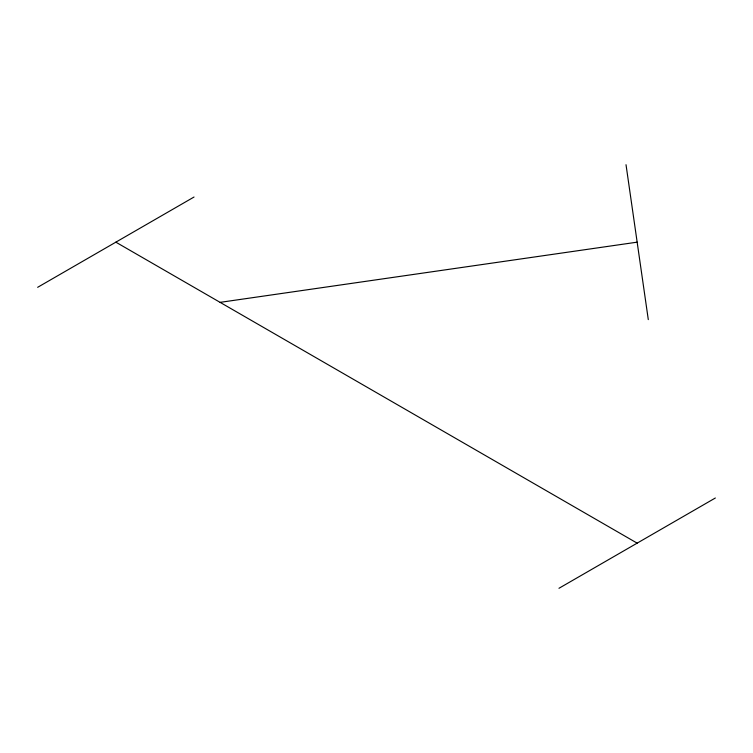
<?xml version="1.0" encoding="UTF-8"?>
<svg xmlns="http://www.w3.org/2000/svg" width="753" height="753" viewBox="0 0 753 753"><rect width="100%" height="100%" fill="white"/><g stroke="black" fill="none" stroke-linecap="round" stroke-linejoin="round"><path stroke-width="1.13" d="M37.65 287.317L194.039 197.022M558.961 588.291L715.35 497.997M220.102 302.358L637.151 242.165M115.849 242.165L637.151 543.148M626.016 164.709L648.295 319.62"/></g></svg>
